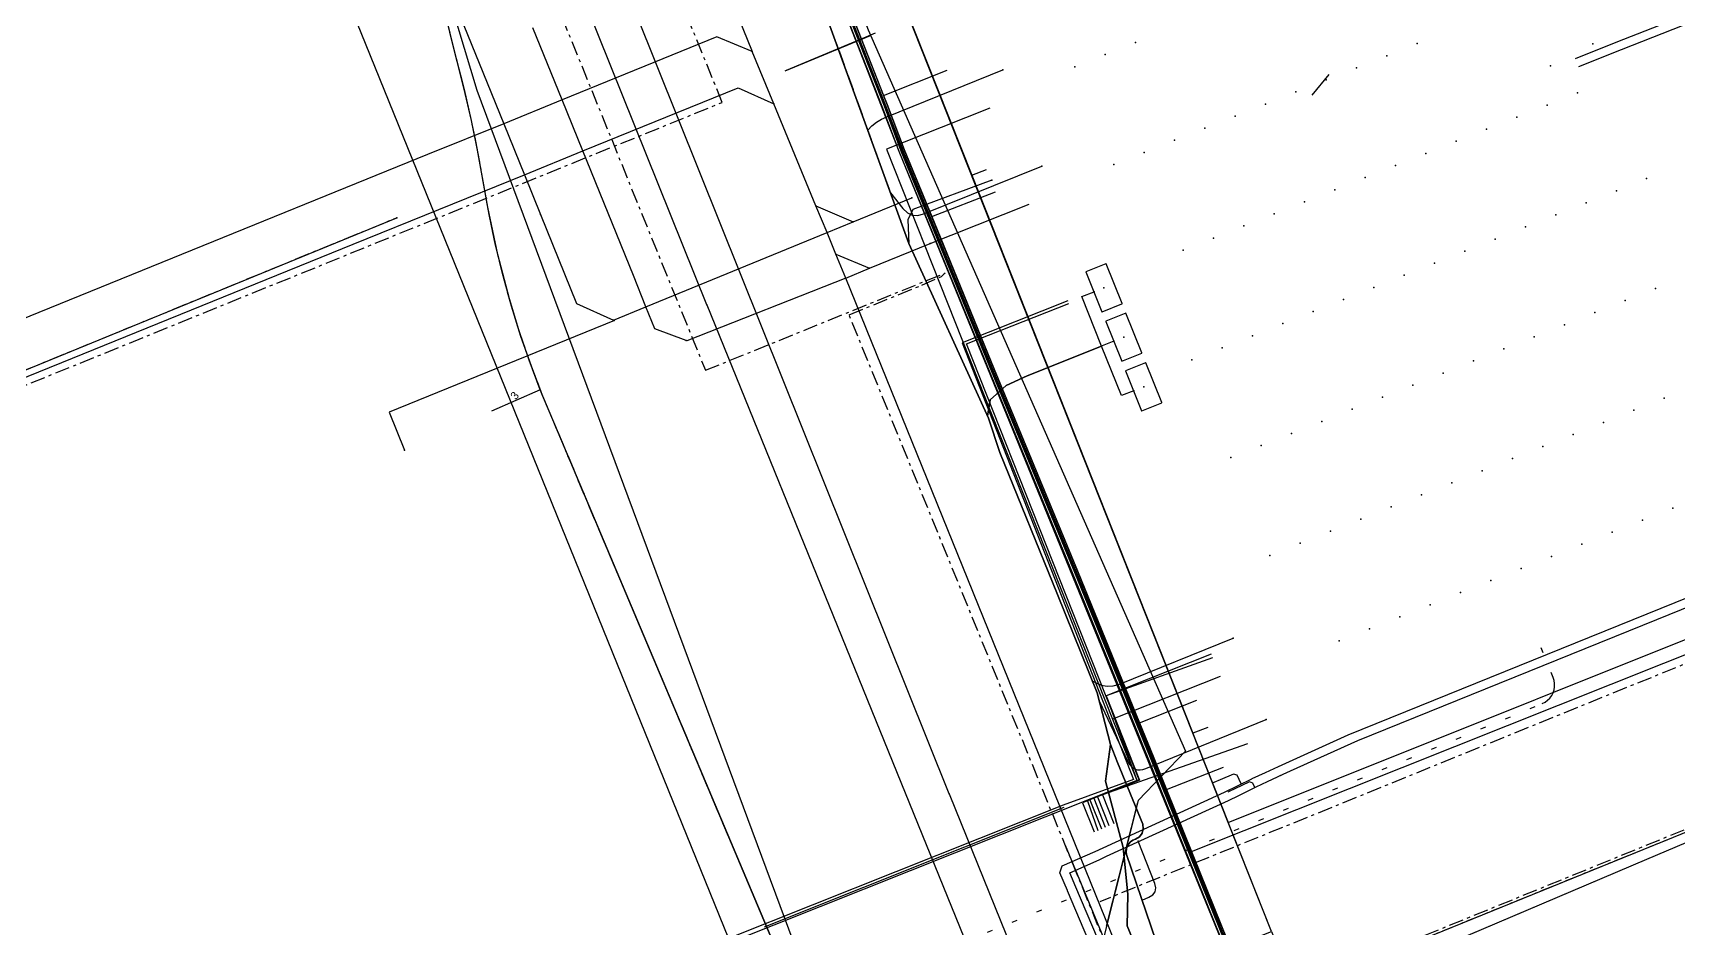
# Model space of a CAD drawing. Header units: metres. Extents: x -529 to 260, y -315 to 217.
# Drawn here: x -179.7 to -118, y -81.3 to -47.7 of the extents above; entities that cross this region are included whole.
import ezdxf

# ---------------------------------------------------------------- set-up
doc = ezdxf.new("R2010")
doc.units = ezdxf.units.M
doc.linetypes.add('DISUSED', pattern=[0.9943, 0.55, -0.1666, 0.1111, -0.1666])
doc.linetypes.add('PROJECTED', pattern=[1, 0.2, -0.8])
for name, color, linetype, true_color in [('GM0772_ELS_Elektriciteitskabel', 7, 'Continuous', 0x960000), ('GM0772_ELS_Mantelbuis', 7, 'Continuous', 0x960000), ('GM0772_GWA_Appurtenance', 7, 'Continuous', 0xba38a8), ('GM0772_GWA_Rioolleiding', 7, 'Continuous', 0xba38a8), ('KL1001_WAT_Mantelbuis', 7, 'Continuous', 0x0000ff), ('KL1001_WAT_Waterleiding', 7, 'Continuous', 0x0000ff), ('KL1011_DAT_Duct', 7, 'Continuous', 0x00ff00), ('KL1011_DAT_Kabelbed', 7, 'Continuous', 0x00ff00), ('KL1011_DAT_Telecommunicatiekabel', 7, 'Continuous', 0x00ff00), ('KL1031_ELS_Appurtenance', 7, 'Continuous', 0x960000), ('KL1031_ELS_Elektriciteitskabel', 7, 'Continuous', 0x960000), ('KL1031_ELS_ExtraGeometrie', 7, 'Continuous', 0x960000), ('KL1031_ELS_Kast', 7, 'Continuous', 0x960000), ('KL1031_EMS_Appurtenance', 7, 'Continuous', 0xc80000), ('KL1031_EMS_Elektriciteitskabel', 7, 'Continuous', 0xc80000), ('KL1049_DAT_Telecommunicatiekabel', 7, 'Continuous', 0x00ff00), ('KL1051_DAT_Appurtenance', 7, 'Continuous', 0x00ff00), ('KL1051_DAT_Kabelbed', 7, 'Continuous', 0x00ff00), ('KL1089_DAT_Kabelbed', 7, 'Continuous', 0x00ff00), ('KL1233_WRM_Appurtenance', 7, 'Continuous', 0x008080), ('KL1233_WRM_ThermischePijpleiding', 7, 'Continuous', 0x008080), ('KL1648_DAT_Telecommunicatiekabel', 7, 'Continuous', 0x00ff00), ('KL1662_EMS_Annotatie', 7, 'Continuous', 0xffffff), ('KL1662_EMS_Elektriciteitskabel', 7, 'Continuous', 0xc80000)]:
    doc.layers.add(name, color=color, linetype=linetype, true_color=true_color)

msp = doc.modelspace()

# ---------------------------------------------------------------- linework, layer by layer
at = {"layer": 'GM0772_ELS_Elektriciteitskabel', "linetype": 'CONTINUOUS'}
for points in [[(-145.643, -22.693), (-149.999, -29.057), (-151.977, -33.749), (-152.272, -37.451), (-148.348, -47.604), (-136.458, -74.661)], [(-151.459, -49.151), (-148.256, -47.814)], [(-138.226, -76.508), (-136.458, -74.661)], [(-138.226, -76.508), (-139.526, -81.675), (-130.742, -102.907)]]:
    msp.add_lwpolyline(points, dxfattribs=at)
at = {"layer": 'GM0772_ELS_Mantelbuis', "linetype": 'CONTINUOUS'}
for points in [[(-152.319, -37.333), (-148.348, -47.605), (-136.459, -74.662)], [(-148.443, -47.885), (-151.423, -49.13)], [(-148.09, -47.736), (-148.443, -47.885)], [(-139.414, -81.228), (-138.244, -76.583)], [(-140.97, -78.187), (-130.742, -102.907)]]:
    msp.add_lwpolyline(points, dxfattribs=at)
at = {"layer": 'GM0772_GWA_Appurtenance'}
for p in [(-154.393, -57.922), (-145.307, -76.259)]:
    msp.add_point(p, dxfattribs=at)
at = {"layer": 'GM0772_GWA_Rioolleiding', "linetype": 'CONTINUOUS'}
for points in [[(-145.307, -76.259), (-168.751, -17.801)], [(-154.393, -57.922), (-169.768, -19.671)], [(-154.393, -57.922), (-138.734, -96.469)], [(-145.307, -76.259), (-121.351, -135.517)]]:
    msp.add_lwpolyline(points, dxfattribs=at)
at = {"layer": 'KL1001_WAT_Mantelbuis', "linetype": 'CONTINUOUS'}
msp.add_lwpolyline([(-152.24, -81.247), (-141.002, -76.763)], dxfattribs=at)
at = {"layer": 'KL1001_WAT_Waterleiding', "linetype": 'CONTINUOUS'}
for points in [[(-169.283, -42.984), (-153.589, -81.689), (-153.53, -81.834), (-152.976, -83.199), (-152.841, -83.531), (-149.887, -90.816), (-145.132, -92.93), (-143.852, -96.111)], [(-143.792, -50.547), (-145.611, -51.267)], [(-145.611, -51.267), (-147.657, -52.077), (-146.221, -55.703), (-139.188, -73.46), (-138.267, -75.785), (-139.569, -76.301), (-139.755, -76.374), (-139.893, -76.43), (-140.034, -76.485), (-140.127, -76.522), (-140.312, -76.595), (-139.879, -77.689)], [(-142.328, -54.162), (-146.221, -55.703), (-139.188, -73.46), (-138.267, -75.785), (-139.569, -76.301), (-139.755, -76.374), (-139.893, -76.43), (-140.034, -76.485), (-140.127, -76.522), (-139.745, -77.632)], [(-140.864, -57.777), (-144.831, -59.347), (-138.406, -75.719), (-141.034, -76.682), (-153.589, -81.689)], [(-153.53, -81.834), (-138.323, -75.78), (-138.192, -75.732), (-144.661, -59.387), (-140.827, -57.869)], [(-135.496, -71.03), (-139.426, -72.588), (-138.174, -75.748), (-138.267, -75.785), (-139.569, -76.301), (-139.755, -76.374), (-139.894, -76.429), (-140.034, -76.485), (-139.607, -77.573)], [(-135.445, -71.157), (-139.426, -72.588), (-138.267, -75.785), (-139.569, -76.301), (-139.755, -76.374), (-139.894, -76.429), (-139.463, -77.513)], [(-135.158, -71.867), (-139.188, -73.46), (-138.267, -75.785), (-139.569, -76.301), (-139.755, -76.374), (-139.327, -77.456)], [(-134.135, -74.391), (-139.569, -76.301), (-139.137, -77.376)]]:
    msp.add_lwpolyline(points, dxfattribs=at)
at = {"layer": 'KL1011_DAT_Duct', "linetype": 'CONTINUOUS'}
for points in [[(-125.339, -34.02), (-148.373, -43.207), (-144.469, -53.063)], [(-133.802, -84.945), (-147.19, -52.171), (-150.195, -44.436), (-150.385, -43.75), (-150.259, -43.195), (-146.848, -37.257), (-146.74, -36.748), (-146.727, -35.864), (-146.512, -35.124)], [(-133.802, -84.945), (-147.19, -52.171), (-150.195, -44.436), (-150.385, -43.75), (-150.259, -43.195), (-146.848, -37.257), (-146.74, -36.748), (-146.727, -35.864), (-146.512, -35.124)], [(-133.802, -84.945), (-147.19, -52.171), (-150.195, -44.436), (-150.385, -43.75), (-150.259, -43.195), (-146.848, -37.257), (-146.74, -36.748), (-146.727, -35.864), (-146.512, -35.124)], [(-133.802, -84.945), (-147.19, -52.171), (-150.195, -44.436), (-150.385, -43.75), (-150.259, -43.195), (-146.848, -37.257), (-146.74, -36.748), (-146.727, -35.864), (-146.512, -35.124)], [(-144.469, -53.063), (-136.18, -73.991)], [(-134.853, -77.34), (-136.18, -73.991)], [(-133.234, -81.429), (-134.853, -77.34)]]:
    msp.add_lwpolyline(points, dxfattribs=at)
at = {"layer": 'KL1011_DAT_Kabelbed', "linetype": 'CONTINUOUS'}
for points in [[(-125.339, -34.02), (-148.373, -43.207), (-144.469, -53.063)], [(-133.802, -84.945), (-147.19, -52.171), (-150.195, -44.436), (-150.385, -43.75), (-150.259, -43.195), (-146.848, -37.257), (-146.74, -36.748), (-146.727, -35.864), (-146.512, -35.124)], [(-131.085, -49.286), (-131.723, -50.057)], [(-144.469, -53.063), (-143.912, -52.841)], [(-144.469, -53.063), (-136.18, -73.991)], [(-134.853, -77.34), (-111.752, -68.085), (-114.664, -60.782), (-115.222, -61.004)], [(-135.622, -73.771), (-136.18, -73.991)], [(-134.853, -77.34), (-136.18, -73.991)], [(-133.234, -81.429), (-134.853, -77.34)]]:
    msp.add_lwpolyline(points, dxfattribs=at)
at = {"layer": 'KL1011_DAT_Telecommunicatiekabel', "linetype": 'CONTINUOUS'}
for points in [[(-135.466, -82.314), (-133.234, -81.429), (-148.373, -43.207), (-125.339, -34.02), (-120.3, -46.653), (-120.858, -46.875)], [(-135.466, -82.314), (-133.234, -81.429), (-148.373, -43.207), (-125.339, -34.02), (-120.3, -46.653), (-120.858, -46.875)], [(-135.466, -82.314), (-133.234, -81.429), (-148.373, -43.207), (-125.339, -34.02), (-120.3, -46.653), (-120.858, -46.875)], [(-135.466, -82.314), (-133.234, -81.429), (-148.373, -43.207), (-125.339, -34.02), (-120.3, -46.653), (-120.858, -46.875)], [(-120.858, -46.875), (-120.3, -46.653), (-125.339, -34.02), (-148.373, -43.207), (-134.853, -77.34), (-111.752, -68.085), (-114.664, -60.782), (-115.222, -61.004)], [(-135.622, -73.771), (-136.18, -73.991), (-148.373, -43.207), (-125.339, -34.02), (-120.3, -46.653), (-120.858, -46.875)], [(-135.622, -73.771), (-136.18, -73.991), (-148.373, -43.207), (-125.339, -34.02), (-120.3, -46.653), (-120.858, -46.875)], [(-135.622, -73.771), (-136.18, -73.991), (-148.373, -43.207), (-125.339, -34.02), (-120.3, -46.653), (-120.858, -46.875)], [(-120.858, -46.875), (-120.3, -46.653), (-125.339, -34.02), (-148.373, -43.207), (-144.469, -53.063), (-143.912, -52.841)], [(-120.858, -46.875), (-120.3, -46.653), (-125.339, -34.02), (-148.373, -43.207), (-144.469, -53.063), (-143.912, -52.841)], [(-135.466, -82.314), (-133.234, -81.429), (-132.734, -82.691), (-133.802, -84.945), (-137.852, -74.93), (-140.686, -67.972), (-143.806, -60.412), (-145.952, -55.174), (-147.19, -52.171), (-147.825, -50.479), (-150.195, -44.436)], [(-135.466, -82.314), (-133.234, -81.429), (-132.734, -82.691), (-133.802, -84.945), (-137.852, -74.93), (-140.686, -67.972), (-143.806, -60.412), (-145.952, -55.174), (-147.19, -52.171), (-147.825, -50.479), (-150.195, -44.436)], [(-131.085, -49.286), (-131.723, -50.057)]]:
    msp.add_lwpolyline(points, dxfattribs=at)
at = {"layer": 'KL1031_ELS_Appurtenance'}
for p in [(-138.324, -48.084), (-139.461, -48.537), (-128.908, -48.577), (-127.772, -48.124), (-121.184, -48.13), (-143.299, -49.103), (-140.597, -48.99), (-130.044, -49.03), (-132.317, -49.937), (-131.181, -49.484), (-133.454, -50.39), (-122.9, -50.429), (-121.764, -49.976), (-134.59, -50.843), (-124.037, -50.883), (-148.366, -51.371), (-136.863, -51.75), (-135.726, -51.297), (-126.31, -51.789), (-125.173, -51.336), (-137.999, -52.203), (-127.446, -52.242), (-141.835, -52.717), (-139.136, -52.656), (-128.582, -52.696), (-143.71, -53.246), (-130.855, -53.602), (-129.719, -53.149), (-120.302, -53.641), (-119.166, -53.188), (-147.513, -53.723), (-131.992, -54.055), (-121.438, -54.095), (-133.128, -54.509), (-122.575, -54.548), (-135.401, -55.415), (-134.264, -54.962), (-124.848, -55.454), (-123.711, -55.001), (-146.828, -55.617), (-136.537, -55.868), (-125.984, -55.908), (-127.12, -56.361), (-129.393, -57.267), (-128.257, -56.814), (-118.84, -57.306), (-139.881, -57.429), (-130.53, -57.721), (-119.976, -57.76), (-131.666, -58.174), (-121.113, -58.213), (-133.939, -59.08), (-132.802, -58.627), (-123.386, -59.12), (-122.249, -58.666), (-139.137, -59.284), (-135.075, -59.534), (-124.522, -59.573), (-136.212, -59.987), (-125.658, -60.026), (-127.931, -60.933), (-126.795, -60.479), (-138.393, -61.141), (-129.068, -61.386), (-118.514, -61.425), (-130.204, -61.839), (-119.651, -61.878), (-132.477, -62.746), (-131.34, -62.292), (-121.924, -62.785), (-120.787, -62.332), (-133.613, -63.199), (-123.06, -63.238), (-134.75, -63.652), (-124.197, -63.691), (-126.469, -64.598), (-125.333, -64.145), (-127.606, -65.051), (-129.879, -65.958), (-128.742, -65.504), (-118.189, -65.544), (-131.015, -66.411), (-120.462, -66.45), (-119.325, -65.997), (-132.151, -66.864), (-121.598, -66.903), (-133.288, -67.317), (-123.871, -67.81), (-122.735, -67.357), (-125.007, -68.263), (-126.144, -68.716), (-128.417, -69.623), (-127.28, -69.17), (-129.553, -70.076), (-134.665, -70.42), (-130.689, -70.529), (-139.95, -72.022), (-139.689, -72.78), (-133.425, -73.479), (-138.233, -78.041), (-138.081, -80.245)]:
    msp.add_point(p, dxfattribs=at)
at = {"layer": 'KL1031_ELS_Elektriciteitskabel', "linetype": 'CONTINUOUS'}
for points in [[(-139.679, -104.523), (-142.475, -97.193), (-142.878, -96), (-143.365, -94.343), (-143.531, -93.907), (-143.729, -93.486), (-143.959, -93.081), (-144.22, -92.696), (-144.51, -92.332), (-144.826, -91.991), (-145.168, -91.677), (-145.823, -91.116), (-146.453, -90.536), (-146.77, -89.881), (-147.338, -88.792), (-149.813, -84.079), (-150.683, -82.93), (-150.824, -82.623), (-150.955, -82.312), (-163.006, -49.877), (-170.092, -26.36)], [(-149.781, -47.462), (-146.828, -55.617), (-143.839, -62.173), (-143.408, -63.46), (-141.248, -68.788), (-139.767, -72.476), (-139.27, -74.414), (-139.004, -75.087), (-138.058, -77.401), (-138.035, -77.57), (-138.077, -77.735), (-138.18, -77.872), (-138.326, -77.96), (-138.424, -78), (-138.511, -78.06), (-138.583, -78.138), (-138.637, -78.23), (-138.669, -78.331), (-138.678, -78.436), (-138.664, -78.541), (-136.637, -84.475)], [(-136.637, -84.475), (-138.664, -78.541), (-138.678, -78.436), (-138.669, -78.331), (-138.637, -78.23), (-138.583, -78.138), (-138.511, -78.06), (-138.424, -78), (-138.326, -77.96), (-138.18, -77.872), (-138.077, -77.735), (-138.035, -77.57), (-138.058, -77.401), (-139.004, -75.087), (-139.27, -74.414), (-139.767, -72.476), (-141.248, -68.788), (-143.408, -63.46), (-143.839, -62.173), (-146.828, -55.617), (-149.781, -47.462)], [(-148.366, -51.371), (-148.207, -51.213), (-148.035, -51.075), (-147.846, -50.959), (-147.644, -50.864), (-143.299, -49.103)], [(-147.513, -53.723), (-147.045, -54.311), (-146.88, -54.47), (-146.695, -54.557), (-146.492, -54.572), (-146.27, -54.514), (-141.835, -52.717)], [(-143.71, -53.246), (-146.678, -54.347), (-146.866, -54.734), (-146.828, -55.617)], [(-136.637, -84.475), (-138.664, -78.541), (-138.678, -78.436), (-138.669, -78.331), (-138.637, -78.23), (-138.583, -78.138), (-138.511, -78.06), (-138.424, -78), (-138.326, -77.96), (-138.18, -77.872), (-138.077, -77.735), (-138.035, -77.57), (-138.058, -77.401), (-139.004, -75.087), (-139.27, -74.414), (-139.767, -72.476), (-141.248, -68.788), (-143.408, -63.46), (-143.839, -62.173), (-146.828, -55.617)], [(-129.392, -102.091), (-129.638, -102.158), (-130.059, -101.961), (-131.849, -97.81), (-135.33, -89.279), (-136.367, -86.753), (-136.397, -86.637), (-136.449, -86.556), (-138.644, -81.207), (-138.62, -80.039), (-138.79, -78.276), (-139.452, -75.789), (-139.27, -74.414), (-139.767, -72.476), (-141.248, -68.788), (-143.408, -63.46), (-143.839, -62.173), (-143.872, -62.1), (-143.771, -61.483), (-143.178, -60.949), (-142.384, -60.585), (-139.601, -59.47), (-140.345, -57.614), (-139.881, -57.429)], [(-139.137, -59.284), (-142.384, -60.585), (-143.178, -60.949), (-143.771, -61.483), (-143.872, -62.1), (-143.839, -62.173), (-143.408, -63.46), (-141.248, -68.788), (-139.767, -72.476), (-139.27, -74.414), (-139.452, -75.789), (-138.79, -78.276), (-138.62, -80.039), (-138.644, -81.207), (-136.449, -86.556), (-136.397, -86.637), (-136.367, -86.753), (-135.33, -89.279), (-131.849, -97.81), (-130.059, -101.961), (-129.638, -102.158), (-129.392, -102.091)], [(-138.393, -61.141), (-138.858, -61.327), (-139.601, -59.47), (-142.384, -60.585), (-143.178, -60.949), (-143.771, -61.483), (-143.872, -62.1), (-143.839, -62.173), (-143.408, -63.46), (-141.248, -68.788), (-139.767, -72.476), (-139.27, -74.414), (-139.452, -75.789), (-138.79, -78.276), (-138.62, -80.039), (-138.644, -81.207), (-136.449, -86.556), (-136.397, -86.637), (-136.367, -86.753), (-135.33, -89.279), (-131.849, -97.81), (-130.059, -101.961), (-129.638, -102.158), (-129.392, -102.091)], [(-139.95, -72.022), (-139.83, -72.089), (-139.611, -72.185), (-139.388, -72.227), (-139.161, -72.215), (-138.931, -72.148), (-134.665, -70.42)], [(-139.689, -72.78), (-138.618, -75.044), (-138.561, -75.148), (-138.496, -75.23), (-138.423, -75.293), (-138.342, -75.337), (-138.254, -75.36), (-138.157, -75.363), (-138.054, -75.346), (-137.942, -75.309), (-133.425, -73.479)], [(-138.081, -80.245), (-137.826, -80.142), (-137.672, -80.053), (-137.585, -79.937), (-137.56, -79.793), (-137.602, -79.621), (-138.233, -78.041)]]:
    msp.add_lwpolyline(points, dxfattribs=at)
at = {"layer": 'KL1031_ELS_Elektriciteitskabel', "linetype": 'DISUSED'}
msp.add_lwpolyline([(-149.781, -47.462), (-146.828, -55.617)], dxfattribs=at)
at = {"layer": 'KL1031_ELS_ExtraGeometrie', "linetype": 'CONTINUOUS'}
for points in [[(-138.833, -57.88), (-138.832, -57.871), (-139.429, -56.381), (-139.439, -56.38), (-140.186, -56.679), (-140.188, -56.689), (-139.591, -58.18), (-139.581, -58.182), (-138.834, -57.881), (-138.833, -57.88)], [(-138.088, -59.735), (-138.087, -59.726), (-138.686, -58.236), (-138.696, -58.234), (-139.442, -58.535), (-139.444, -58.545), (-138.846, -60.035), (-138.836, -60.037), (-138.089, -59.736), (-138.088, -59.735)], [(-137.344, -61.591), (-137.343, -61.582), (-137.942, -60.093), (-137.952, -60.091), (-138.699, -60.392), (-138.7, -60.402), (-138.102, -61.891), (-138.092, -61.893), (-137.345, -61.592), (-137.344, -61.591)]]:
    msp.add_lwpolyline(points, close=True, dxfattribs=at)
at = {"layer": 'KL1031_ELS_Kast'}
for p in [(-139.51, -57.28), (-138.765, -59.135), (-138.021, -60.991)]:
    msp.add_point(p, dxfattribs=at)
at = {"layer": 'KL1031_EMS_Appurtenance'}
msp.add_point((-166.024, -54.654), dxfattribs=at)
at = {"layer": 'KL1031_EMS_Elektriciteitskabel', "linetype": 'DISUSED'}
for points in [[(-231.212, 27.81), (-227.29, 27.843), (-224.092, 27.811), (-224.105, 0.025), (-178.92, -0.139), (-154.45, -60.377), (-145.458, -56.726)], [(-440.19, -166.236), (-417.832, -157.112), (-335.009, -125.075), (-281.293, -102.017), (-268.164, -96.774), (-153.82, -50.328), (-156.227, -44.415), (-151.004, -42.289)], [(-62.458, -46.205), (-59.589, -53.258), (-59.547, -53.399), (-59.534, -53.546), (-59.549, -53.691), (-59.593, -53.832), (-59.663, -53.961), (-59.757, -54.074), (-59.871, -54.166), (-60.001, -54.235), (-134.71, -84.624)], [(-149.331, -87.943), (-160.096, -62.413), (-160.553, -61.323), (-160.976, -60.22), (-161.365, -59.103), (-161.718, -57.975), (-162.034, -56.836), (-162.317, -55.688), (-162.561, -54.532), (-162.979, -52.187), (-163.217, -51.012), (-163.486, -49.844), (-163.785, -48.683), (-164.18, -47.099)], [(-152.049, -81.497), (-160.096, -62.413), (-160.553, -61.323), (-160.976, -60.22), (-161.365, -59.103), (-161.718, -57.975), (-162.034, -56.836), (-162.317, -55.688), (-162.561, -54.532), (-162.979, -52.187), (-163.217, -51.012), (-163.486, -49.844), (-163.785, -48.683), (-164.18, -47.099)], [(-61.144, -53.355), (-100.268, -70.502), (-137.863, -85.801), (-149.064, -58.292), (-146.339, -57.183), (-145.603, -56.854), (-145.458, -56.726)], [(-189.147, -64.143), (-187.341, -63.402), (-187.106, -63.339), (-186.864, -63.339), (-186.629, -63.399), (-186.417, -63.518), (-186.289, -63.613), (-186.101, -63.718), (-185.894, -63.772), (-185.68, -63.771), (-185.472, -63.716), (-185.296, -63.61), (-185.161, -63.456), (-185.078, -63.268), (-185.026, -62.808), (-184.923, -62.574), (-184.753, -62.382), (-184.533, -62.25), (-166.024, -54.654)], [(-94.031, -61.752), (-95.766, -62.457), (-95.976, -62.507), (-96.192, -62.491), (-96.392, -62.411), (-96.559, -62.274), (-96.732, -62.08), (-96.834, -61.996), (-96.957, -61.947), (-97.088, -61.937), (-97.217, -61.968), (-97.33, -62.036), (-97.416, -62.134), (-97.469, -62.254), (-97.482, -62.384), (-97.464, -62.74), (-97.482, -62.912), (-97.551, -63.071), (-97.666, -63.201), (-97.815, -63.291), (-139.659, -80.307)], [(-94.031, -61.752), (-95.766, -62.457), (-95.976, -62.507), (-96.192, -62.491), (-96.392, -62.411), (-96.559, -62.274), (-96.732, -62.08), (-96.834, -61.996), (-96.957, -61.947), (-97.088, -61.937), (-97.217, -61.968), (-97.33, -62.036), (-97.416, -62.134), (-97.469, -62.254), (-97.482, -62.384), (-97.464, -62.74), (-97.482, -62.912), (-97.551, -63.071), (-97.666, -63.201), (-97.815, -63.291), (-139.659, -80.307)]]:
    msp.add_lwpolyline(points, dxfattribs=at)
at = {"layer": 'KL1031_EMS_Elektriciteitskabel', "linetype": 'CONTINUOUS'}
for points in [[(-62.458, -46.205), (-59.589, -53.258), (-59.547, -53.399), (-59.534, -53.546), (-59.549, -53.691), (-59.593, -53.832), (-59.663, -53.961), (-59.757, -54.074), (-59.871, -54.166), (-60.001, -54.235), (-134.71, -84.624)], [(-149.331, -87.943), (-160.096, -62.413), (-160.553, -61.323), (-160.976, -60.22), (-161.365, -59.103), (-161.718, -57.975), (-162.034, -56.836), (-162.317, -55.688), (-162.561, -54.532), (-162.979, -52.187), (-163.217, -51.012), (-163.486, -49.844), (-163.785, -48.683), (-164.18, -47.099)], [(-149.331, -87.943), (-160.096, -62.413), (-160.553, -61.323), (-160.976, -60.22), (-161.365, -59.103), (-161.718, -57.975), (-162.034, -56.836), (-162.317, -55.688), (-162.561, -54.532), (-162.979, -52.187), (-163.217, -51.012), (-163.486, -49.844), (-163.785, -48.683), (-164.18, -47.099)], [(-149.331, -87.943), (-160.096, -62.413), (-160.553, -61.323), (-160.976, -60.22), (-161.365, -59.103), (-161.718, -57.975), (-162.034, -56.836), (-162.317, -55.688), (-162.561, -54.532), (-162.979, -52.187), (-163.217, -51.012), (-163.486, -49.844), (-163.785, -48.683), (-164.18, -47.099)], [(-151.779, -82.139), (-160.096, -62.413), (-160.553, -61.323), (-160.976, -60.22), (-161.365, -59.103), (-161.718, -57.975), (-162.034, -56.836), (-162.317, -55.688), (-162.561, -54.532), (-162.979, -52.187), (-163.217, -51.012), (-163.486, -49.844), (-163.785, -48.683), (-164.18, -47.099)], [(-149.331, -87.943), (-160.096, -62.413), (-160.553, -61.323), (-160.976, -60.22), (-161.365, -59.103), (-161.718, -57.975), (-162.034, -56.836), (-162.317, -55.688), (-162.561, -54.532), (-162.979, -52.187), (-163.217, -51.012), (-163.486, -49.844), (-163.785, -48.683), (-164.18, -47.099)], [(-149.331, -87.943), (-160.096, -62.413), (-160.553, -61.323), (-160.976, -60.22), (-161.365, -59.103), (-161.718, -57.975), (-162.034, -56.836), (-162.317, -55.688), (-162.561, -54.532), (-162.979, -52.187), (-163.217, -51.012), (-163.486, -49.844), (-163.785, -48.683), (-164.18, -47.099)], [(-149.331, -87.943), (-160.096, -62.413), (-160.553, -61.323), (-160.976, -60.22), (-161.365, -59.103), (-161.718, -57.975), (-162.034, -56.836), (-162.317, -55.688), (-162.561, -54.532), (-162.979, -52.187), (-163.217, -51.012), (-163.486, -49.844), (-163.785, -48.683), (-164.18, -47.099)], [(-149.331, -87.943), (-160.096, -62.413), (-160.553, -61.323), (-160.976, -60.22), (-161.365, -59.103), (-161.718, -57.975), (-162.034, -56.836), (-162.317, -55.688), (-162.561, -54.532), (-162.979, -52.187), (-163.217, -51.012), (-163.486, -49.844), (-163.785, -48.683), (-164.18, -47.099)], [(-149.331, -87.943), (-160.096, -62.413), (-160.553, -61.323), (-160.976, -60.22), (-161.365, -59.103), (-161.718, -57.975), (-162.034, -56.836), (-162.317, -55.688), (-162.561, -54.532), (-162.979, -52.187), (-163.217, -51.012), (-163.486, -49.844), (-163.785, -48.683), (-164.18, -47.099)], [(-149.331, -87.943), (-160.096, -62.413), (-160.553, -61.323), (-160.976, -60.22), (-161.365, -59.103), (-161.718, -57.975), (-162.034, -56.836), (-162.317, -55.688), (-162.561, -54.532), (-162.979, -52.187), (-163.217, -51.012), (-163.486, -49.844), (-163.785, -48.683), (-164.18, -47.099)], [(-149.331, -87.943), (-160.096, -62.413), (-160.553, -61.323), (-160.976, -60.22), (-161.365, -59.103), (-161.718, -57.975), (-162.034, -56.836), (-162.317, -55.688), (-162.561, -54.532), (-162.979, -52.187), (-163.217, -51.012), (-163.486, -49.844), (-163.785, -48.683), (-164.18, -47.099)], [(-60.474, -54.065), (-65.073, -56.051), (-78.826, -61.72), (-99.312, -69.958), (-104.682, -72.376), (-105.069, -72.56), (-105.448, -72.761), (-106.083, -73.116), (-106.563, -73.367), (-107.054, -73.59), (-119.166, -78.722), (-129.976, -83.327)], [(-60.474, -54.065), (-65.073, -56.051), (-78.826, -61.72), (-99.312, -69.958), (-104.682, -72.376), (-105.069, -72.56), (-105.448, -72.761), (-106.083, -73.116), (-106.563, -73.367), (-107.054, -73.59), (-119.166, -78.722), (-128.049, -82.506), (-128.172, -82.583), (-128.36, -82.72), (-128.535, -82.893), (-128.689, -83.095), (-128.729, -83.153), (-128.817, -83.309), (-128.885, -83.476), (-128.945, -83.64)], [(-189.147, -64.143), (-187.341, -63.402), (-187.106, -63.339), (-186.864, -63.339), (-186.629, -63.399), (-186.417, -63.518), (-186.289, -63.613), (-186.101, -63.718), (-185.894, -63.772), (-185.68, -63.771), (-185.472, -63.716), (-185.296, -63.61), (-185.161, -63.456), (-185.078, -63.268), (-185.026, -62.808), (-184.923, -62.574), (-184.753, -62.382), (-184.533, -62.25), (-166.024, -54.654)]]:
    msp.add_lwpolyline(points, dxfattribs=at)
at = {"layer": 'KL1049_DAT_Telecommunicatiekabel', "linetype": 'CONTINUOUS'}
for points in [[(-148.727, -8.774), (-148.043, -10.243), (-146.127, -34.065), (-146.653, -35.875), (-146.666, -36.756), (-146.777, -37.286), (-147.45, -38.364), (-150.189, -43.223), (-150.307, -43.748), (-150.123, -44.412), (-147.755, -50.452), (-147.12, -52.144), (-145.883, -55.144), (-143.737, -60.384), (-140.616, -67.944), (-137.782, -74.901), (-133.722, -84.944), (-135.684, -89.132), (-133.432, -94.623), (-132.635, -96.401), (-129.199, -104.774), (-126.844, -110.237)], [(-126.73, -110.189), (-129.083, -104.727), (-132.52, -96.351), (-133.316, -94.575), (-135.55, -89.13), (-134.652, -87.491), (-133.588, -84.942), (-137.667, -74.855), (-140.5, -67.897), (-143.621, -60.336), (-145.767, -55.097), (-147.004, -52.098), (-147.638, -50.406), (-150.005, -44.373), (-150.178, -43.744), (-150.071, -43.268), (-147.341, -38.428), (-146.659, -37.333), (-146.541, -36.77), (-146.527, -35.894), (-146.451, -31.047), (-146.387, -28.691)], [(-126.73, -110.189), (-129.083, -104.727), (-132.52, -96.351), (-133.316, -94.575), (-135.55, -89.13), (-134.652, -87.491), (-133.588, -84.942), (-137.667, -74.855), (-140.5, -67.897), (-143.621, -60.336), (-145.767, -55.097), (-147.004, -52.098), (-147.638, -50.406), (-150.005, -44.373), (-150.178, -43.744), (-150.071, -43.268), (-147.341, -38.428), (-146.659, -37.333), (-146.541, -36.77), (-146.527, -35.894), (-146.451, -31.047), (-146.387, -28.691)], [(-122.975, -46.965), (-123.715, -45.108), (-121.858, -44.366), (-120.65, -43.885), (-124.948, -33.11), (-149.971, -43.091), (-150.071, -43.268), (-150.178, -43.744), (-150.005, -44.373), (-149.086, -46.718), (-147.772, -50.067), (-147.638, -50.406), (-147.004, -52.098), (-145.968, -54.61), (-145.767, -55.097), (-143.621, -60.336), (-140.5, -67.897), (-138.179, -73.6), (-137.67, -74.845), (-137.163, -76.102), (-135.032, -75.258)], [(-122.975, -46.965), (-123.715, -45.108), (-121.858, -44.366), (-120.65, -43.885), (-124.948, -33.11), (-149.971, -43.091), (-150.071, -43.268), (-150.178, -43.744), (-150.005, -44.373), (-149.086, -46.718), (-147.772, -50.067), (-147.638, -50.406), (-147.004, -52.098), (-145.968, -54.61), (-145.767, -55.097), (-143.621, -60.336), (-140.5, -67.897), (-138.179, -73.6), (-136.027, -72.749)], [(-122.975, -46.965), (-123.715, -45.108), (-121.858, -44.366), (-120.65, -43.885), (-124.948, -33.11), (-149.971, -43.091), (-150.071, -43.268), (-150.178, -43.744), (-150.005, -44.373), (-149.086, -46.718), (-147.772, -50.067), (-147.638, -50.406), (-147.004, -52.098), (-145.968, -54.61), (-145.767, -55.097), (-143.621, -60.336), (-140.5, -67.897), (-138.179, -73.6), (-137.67, -74.845), (-137.163, -76.102), (-136.223, -78.425), (-110.624, -68.215), (-113.736, -60.413), (-115.222, -61.005)], [(-122.975, -46.965), (-123.715, -45.108), (-121.858, -44.366), (-120.65, -43.885), (-124.948, -33.11), (-149.971, -43.091), (-150.071, -43.268), (-150.178, -43.744), (-150.005, -44.373), (-149.086, -46.718), (-147.772, -50.067), (-147.638, -50.406), (-147.004, -52.098), (-145.968, -54.61), (-145.767, -55.097), (-143.621, -60.336), (-140.5, -67.897), (-138.179, -73.6), (-137.67, -74.845), (-137.163, -76.102), (-136.223, -78.425), (-110.624, -68.215), (-113.736, -60.413), (-115.222, -61.005)], [(-122.975, -46.965), (-123.715, -45.108), (-121.858, -44.366), (-120.65, -43.885), (-124.948, -33.11), (-149.971, -43.091), (-150.071, -43.268), (-150.178, -43.744), (-150.005, -44.373), (-149.086, -46.718), (-147.772, -50.067), (-147.638, -50.406), (-147.004, -52.098), (-145.968, -54.61), (-143.581, -53.677)], [(-122.975, -46.965), (-123.715, -45.108), (-121.858, -44.366), (-120.65, -43.885), (-124.948, -33.11), (-149.971, -43.091), (-150.071, -43.268), (-150.178, -43.744), (-150.005, -44.373), (-149.086, -46.718), (-147.772, -50.067), (-145.385, -49.121)], [(-122.678, -119.87), (-129.083, -104.727), (-132.52, -96.351), (-135.55, -89.13), (-134.652, -87.491), (-133.588, -84.942), (-140.5, -67.897), (-143.621, -60.336), (-147.004, -52.098), (-147.638, -50.406), (-150.005, -44.373), (-150.178, -43.744), (-150.071, -43.268), (-146.659, -37.333), (-146.541, -36.77), (-146.527, -35.894)], [(-141.421, -120.858), (-138.901, -125.245), (-138.026, -127.394), (-136.324, -126.706), (-130.928, -124.476), (-128.721, -124.119), (-123.944, -121.861), (-123.6, -121.593), (-122.678, -119.87), (-129.083, -104.727), (-132.52, -96.351), (-135.55, -89.13), (-134.652, -87.491), (-133.588, -84.942), (-140.5, -67.897), (-143.621, -60.336), (-147.004, -52.098), (-147.638, -50.406), (-149.087, -46.714)]]:
    msp.add_lwpolyline(points, dxfattribs=at)
at = {"layer": 'KL1051_DAT_Appurtenance'}
for p in [(-152.696, -48.417), (-151.887, -50.378), (-150.306, -54.207), (-146.716, -53.911), (-160.63, -54.528), (-148.917, -54.814), (-149.558, -56.018), (-146.024, -55.622), (-148.295, -56.552), (-149.187, -56.917), (-157.898, -58.493), (-155.169, -59.265), (-165.729, -63.369)]:
    msp.add_point(p, dxfattribs=at)
at = {"layer": 'KL1051_DAT_Kabelbed', "linetype": 'CONTINUOUS'}
for points in [[(-131.465, -12.507), (-132.145, -12.783), (-162.202, -24.953), (-155.642, -41.148), (-152.696, -48.417)], [(-210.362, -30.322), (-211.085, -28.684), (-176.794, -14.782), (-162.637, -49.593), (-162.013, -51.127), (-161.235, -53.04), (-160.63, -54.528)], [(-152.696, -48.417), (-154.018, -47.875), (-159.821, -50.235), (-162.013, -51.127), (-164.871, -52.289), (-277.109, -97.935), (-278.51, -97.301)], [(-155.169, -59.265), (-156.353, -58.822), (-156.68, -57.994), (-157.142, -56.82), (-159.043, -52.15), (-159.821, -50.235), (-160.921, -47.533)], [(-151.886, -50.379), (-152.696, -48.417)], [(-277.667, -99.376), (-277.666, -99.377), (-276.333, -99.8), (-167.653, -55.648), (-161.235, -53.04), (-159.043, -52.15), (-153.222, -49.785), (-151.887, -50.378)], [(-150.306, -54.207), (-150.306, -54.207), (-151.886, -50.379)], [(-150.307, -54.207), (-150.306, -54.207), (-148.917, -54.814)], [(-149.558, -56.018), (-149.558, -56.018), (-149.891, -55.213), (-150.306, -54.207)], [(-148.917, -54.814), (-146.716, -53.911)], [(-160.63, -54.528), (-159.279, -57.87), (-157.898, -58.493)], [(-157.898, -58.493), (-156.68, -57.994), (-149.891, -55.213), (-148.917, -54.814)], [(-149.559, -56.018), (-149.558, -56.018), (-148.295, -56.552)], [(-149.187, -56.917), (-149.558, -56.018)], [(-148.295, -56.552), (-146.024, -55.622)], [(-149.187, -56.917), (-148.295, -56.552)], [(-149.187, -56.917), (-155.152, -59.27), (-155.169, -59.265)], [(-117.991, -133.924), (-117.992, -133.924), (-123.406, -120.559), (-149.187, -56.917)], [(-157.898, -58.493), (-157.86, -58.509), (-166.302, -61.952), (-165.729, -63.369)]]:
    msp.add_lwpolyline(points, dxfattribs=at)
at = {"layer": 'KL1089_DAT_Kabelbed', "linetype": 'PROJECTED'}
msp.add_lwpolyline([(-152.191, -84.887), (-123.077, -72.876), (-122.973, -72.823), (-122.878, -72.754), (-122.795, -72.671), (-122.725, -72.577), (-122.672, -72.473), (-122.635, -72.361), (-122.616, -72.245), (-122.615, -72.129), (-122.632, -72.012), (-122.668, -71.901), (-123.148, -70.717)], dxfattribs=at)
at = {"layer": 'KL1233_WRM_Appurtenance'}
msp.add_point((-122.775, -48.959), dxfattribs=at)
at = {"layer": 'KL1233_WRM_ThermischePijpleiding', "linetype": 'CONTINUOUS'}
for points in [[(-133.45, -75.458), (-132.969, -75.24), (-130.357, -74.055), (-119.152, -69.517), (-108.125, -65.051), (-107.107, -64.639), (-107.4, -63.906), (-109.814, -57.871), (-114.243, -46.799), (-114.508, -46.137), (-115.902, -46.689), (-120.124, -48.36), (-121.72, -48.992)], [(-132.928, -75.588), (-132.52, -75.402), (-129.995, -74.26), (-118.786, -69.72), (-107.619, -65.197), (-106.685, -64.819), (-107.009, -64.01), (-109.636, -57.444), (-114.037, -46.44), (-114.327, -45.716), (-115.62, -46.227), (-120.317, -48.087), (-121.84, -48.69)], [(-133.778, -97.084), (-133.983, -96.616), (-134.185, -96.151), (-134.186, -96.149), (-138.689, -85.071), (-138.689, -85.069), (-140.88, -79.896), (-140.88, -79.894), (-141.159, -79.23), (-141.074, -78.968), (-139.84, -78.421), (-139.836, -78.419), (-134.991, -76.195), (-133.962, -75.694), (-133.958, -75.691), (-133.45, -75.458)], [(-133.309, -97.288), (-133.438, -96.984), (-133.59, -96.639), (-133.598, -96.622), (-133.663, -96.475), (-133.869, -96.009), (-133.866, -96.015), (-138.222, -85.297), (-138.368, -84.936), (-140.385, -80.175), (-140.561, -79.761), (-140.787, -79.22), (-139.693, -78.735), (-139.412, -78.606), (-134.843, -76.508), (-134.455, -76.32), (-133.808, -76.004), (-133.378, -75.801), (-132.819, -75.536)], [(-134.364, -75.889), (-134.515, -75.567), (-134.648, -75.52), (-135.156, -75.734), (-135.391, -75.834), (-135.431, -75.85)], [(-133.85, -76.025), (-133.925, -75.864), (-134.058, -75.816), (-134.601, -76.073), (-134.812, -76.173), (-134.869, -76.199)]]:
    msp.add_lwpolyline(points, dxfattribs=at)
at = {"layer": 'KL1648_DAT_Telecommunicatiekabel', "linetype": 'CONTINUOUS'}
for points in [[(-133.385, -94.605), (-135.63, -89.133), (-133.668, -84.944), (-137.736, -74.882), (-140.569, -67.925), (-143.69, -60.365), (-145.836, -55.126), (-147.074, -52.125), (-147.708, -50.434), (-150.076, -44.396), (-150.256, -43.746), (-150.141, -43.241), (-147.406, -38.39), (-146.73, -37.304), (-146.616, -36.762), (-146.602, -35.883), (-146.076, -34.07), (-147.993, -10.23), (-148.692, -8.731)], [(-124.132, -116.65), (-129.148, -104.756), (-131.271, -99.685), (-133.389, -94.607), (-135.629, -89.129), (-133.655, -84.959), (-140.551, -67.936), (-143.676, -60.374), (-147.056, -52.134), (-147.697, -50.447), (-150.068, -44.405), (-150.243, -43.754), (-150.127, -43.253), (-146.722, -37.309), (-146.685, -37.17), (-146.602, -36.772), (-146.585, -35.889), (-146.067, -34.072), (-147.985, -10.24), (-148.687, -8.736)], [(-133.385, -94.605), (-135.63, -89.133), (-133.652, -84.957), (-140.555, -67.936), (-143.677, -60.375), (-147.061, -52.133), (-147.696, -50.442), (-150.065, -44.404), (-150.244, -43.755), (-150.13, -43.249), (-146.718, -37.312), (-146.688, -37.17)], [(-150.068, -44.405), (-147.697, -50.447), (-147.056, -52.134), (-145.823, -55.129), (-143.676, -60.374), (-140.551, -67.936), (-137.718, -74.893), (-133.655, -84.959), (-135.629, -89.129), (-133.389, -94.607), (-133.113, -94.965), (-132.936, -95.111), (-132.788, -95.183), (-132.612, -95.159), (-131.538, -94.725), (-123.623, -98.513)]]:
    msp.add_lwpolyline(points, dxfattribs=at)
at = {"layer": 'KL1662_EMS_Annotatie', "linetype": 'CONTINUOUS'}
msp.add_lwpolyline([(-160.64, -61.104), (-162.47, -61.913)], dxfattribs=at)
at = {"layer": 'KL1662_EMS_Elektriciteitskabel', "linetype": 'CONTINUOUS'}
msp.add_lwpolyline([(-151.779, -82.139), (-157.018, -69.714), (-159.399, -64.067), (-160.64, -61.104), (-161.055, -60.002), (-161.445, -58.856), (-161.8, -57.692), (-162.236, -56.031), (-162.613, -54.26), (-163.018, -51.982), (-163.217, -51.012), (-163.501, -49.78), (-164, -47.857), (-164.334, -46.396)], dxfattribs=at)
msp.add_lwpolyline([(-151.779, -82.139), (-157.018, -69.714), (-159.399, -64.067), (-160.64, -61.104), (-161.055, -60.002), (-161.445, -58.856), (-161.8, -57.692), (-162.236, -56.031), (-162.613, -54.26), (-163.018, -51.982), (-163.217, -51.012), (-163.501, -49.78), (-164, -47.857), (-164.334, -46.396)], dxfattribs=at)
msp.add_lwpolyline([(-151.779, -82.139), (-157.018, -69.714), (-159.399, -64.067), (-160.64, -61.104), (-161.055, -60.002), (-161.445, -58.856), (-161.8, -57.692), (-162.236, -56.031), (-162.613, -54.26), (-163.018, -51.982), (-163.217, -51.012), (-163.501, -49.78), (-164, -47.857), (-164.334, -46.396)], dxfattribs=at)

# ---------------------------------------------------------------- texts
at = {"layer": 'KL1662_EMS_Annotatie', "insert": (-161.555, -61.509), "char_height": 0.3, "attachment_point": 7, "rotation": 50.363}
msp.add_mtext('3', dxfattribs=at)

doc.saveas('drawing.dxf')
